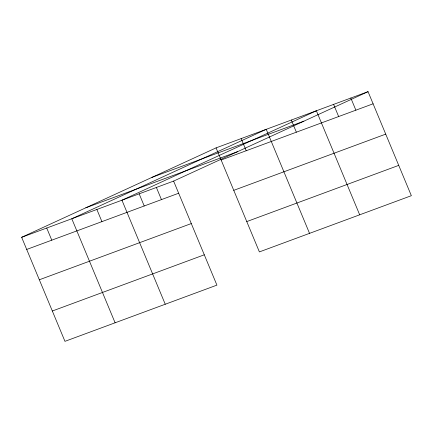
<?xml version="1.0" encoding="UTF-8"?>
<svg xmlns="http://www.w3.org/2000/svg" width="433" height="433" viewBox="0 0 433 433"><rect width="100%" height="100%" fill="white"/><g stroke="black" fill="none" stroke-linecap="round" stroke-linejoin="round"><path stroke-width="0.65" d="M21.65 237.306L173.611 181.091L216.917 285.13L64.955 341.339L21.65 237.306L216.083 147.869L368.045 91.661L411.35 195.694L259.389 251.909L216.083 147.869M173.611 181.091L368.045 91.661M151.918 177.384L303.879 121.175M85.815 207.791L237.777 151.582M221.139 160.015L373.1 103.806M26.705 249.451L178.667 193.237M233.76 190.341L385.722 134.127M39.327 279.772L191.289 223.563M246.767 221.582L398.728 165.374M52.333 311.013L204.295 254.804M350.822 98.031L355.877 110.177M333.599 104.402L338.655 116.547M359.682 214.806L316.377 110.772L121.944 200.208L165.249 304.242M291.306 120.049L296.361 132.195M309.535 233.355L266.23 129.321L71.797 218.757L115.102 322.791M241.159 138.598L246.215 150.744M156.389 187.462L161.444 199.608M139.166 193.832L144.221 205.978M96.873 209.48L101.928 221.626M46.726 228.029L51.781 240.174"/></g></svg>
